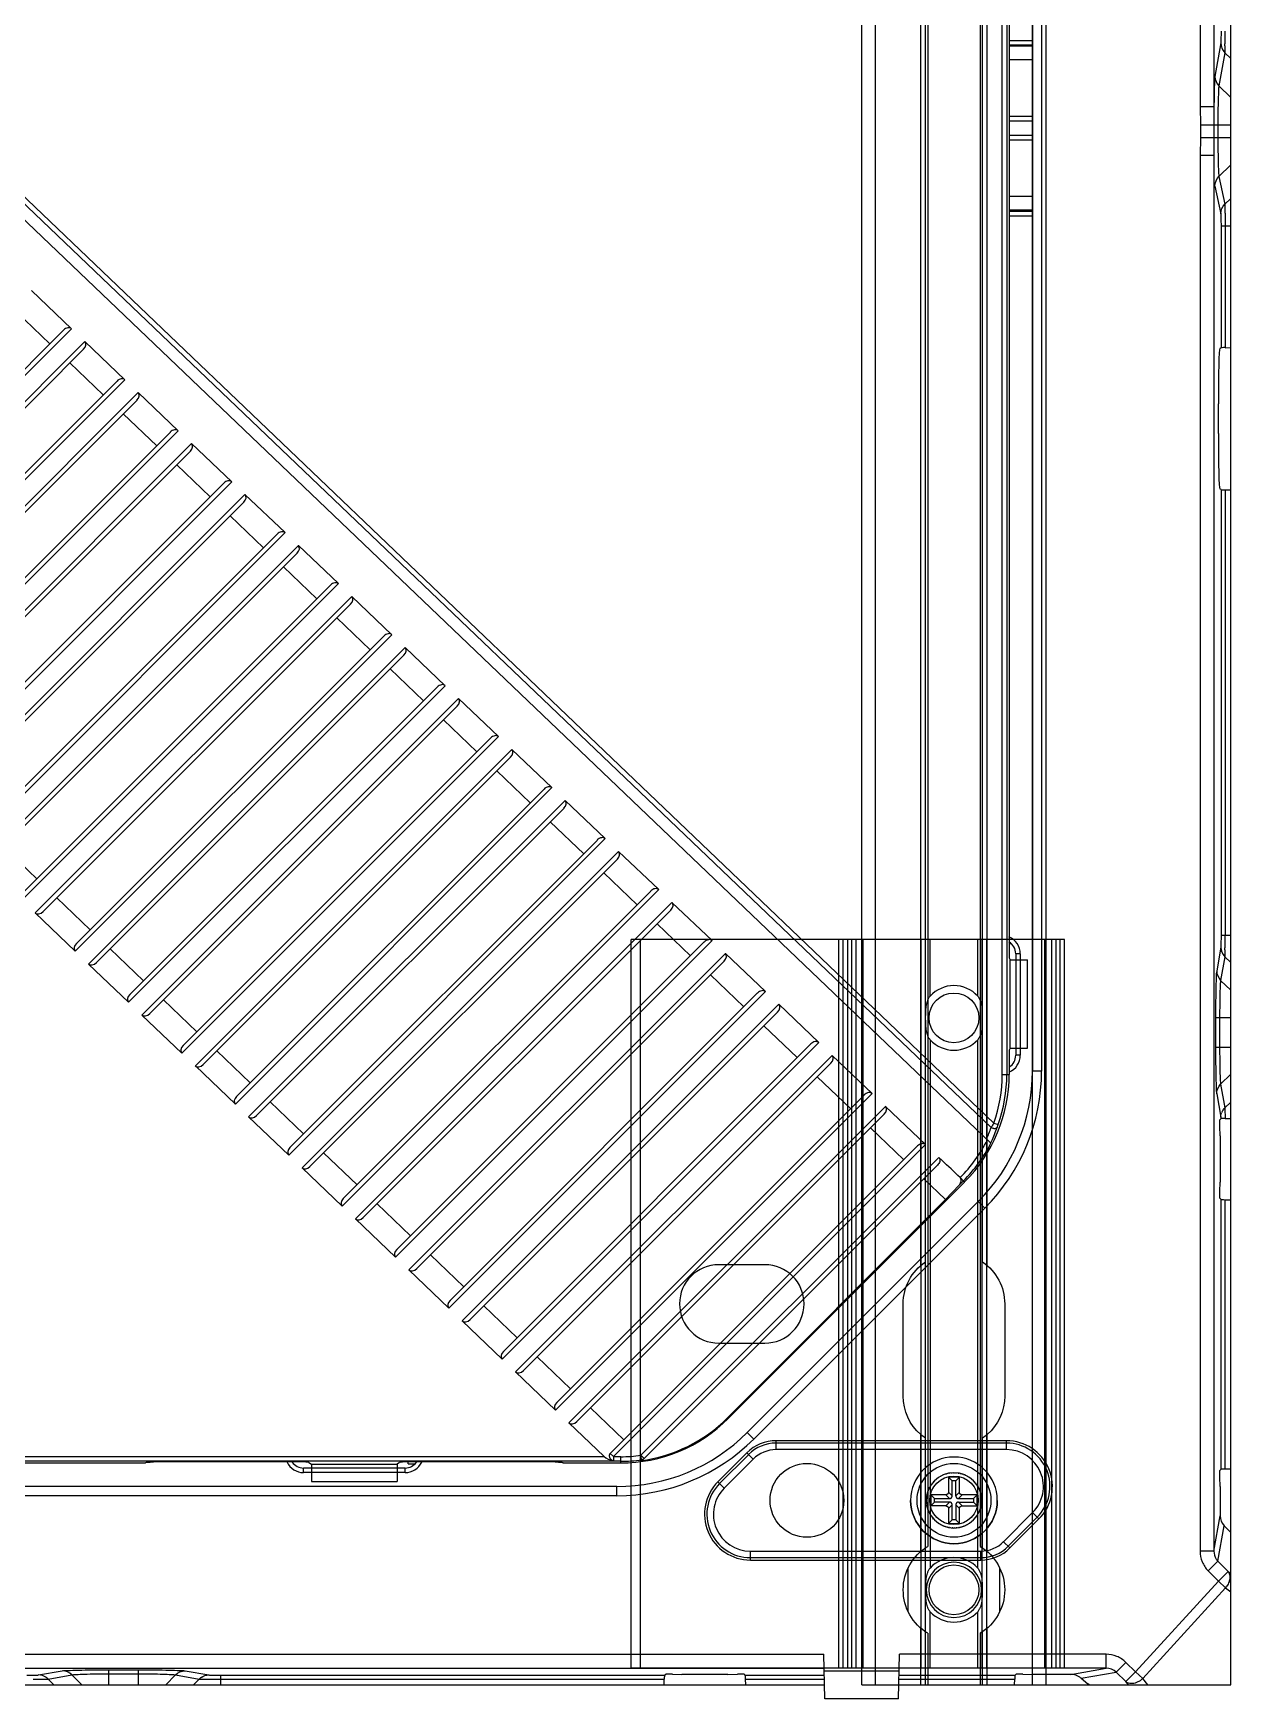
# Model space of a CAD drawing. Header units: millimetres. Extents: x 7531 to 19147, y 2539 to 6525.
# Drawn here: x 17293.6 to 17423.5, y 3749 to 3929.5 of the extents above; entities that cross this region are included whole.
import ezdxf

# ---------------------------------------------------------------- set-up
doc = ezdxf.new("R2010")
doc.units = ezdxf.units.MM
doc.linetypes.add('HIDDEN', pattern=[0.2, 0.1, -0.1])
doc.layers.add('02___PRT_ALL_AXES', color=7, linetype='Continuous')
doc.layers.add('DEFAULT_2', color=8, linetype='HIDDEN')
doc.layers.add('1轮廓线', color=7, linetype='Continuous', lineweight=25)

# ---------------------------------------------------------------- blocks, each defined once
blk = doc.blocks.new('DASFASFASEFWE')
at = {"color": 7, "linetype": 'Continuous'}
for p, q in [((408.59, 3285.7), (408.59, 3490.95)), ((409.09, 3490.95), (409.09, 3285.7)), ((409.35, 3478.32), (409.35, 3298.32)), ((283.4, 3396.65), (407.34, 3278.25)), ((407.39, 3279.94), (285.16, 3396.69)), ((407.68, 3280.42), (285.55, 3397.09)), ((307.7, 3366.53), (303.36, 3370.67)), ((301.74, 3368.35), (305.36, 3364.89)), ((273.38, 3332.21), (307.7, 3366.53)), ((273.51, 3333.05), (306.84, 3366.38)), ((309.14, 3365.14), (274.83, 3330.83)), ((313.48, 3361), (309.14, 3365.14)), ((309.01, 3364.3), (275.68, 3330.98)), ((307.53, 3362.82), (311.14, 3359.36)), ((279.17, 3326.68), (313.48, 3361)), ((279.3, 3327.52), (312.63, 3360.85)), ((314.93, 3359.62), (280.61, 3325.3)), ((314.8, 3358.78), (281.47, 3325.45)), ((319.27, 3355.47), (314.93, 3359.62)), ((313.31, 3357.29), (316.93, 3353.84)), ((284.95, 3321.15), (319.27, 3355.47)), ((285.09, 3321.99), (318.41, 3355.32)), ((320.72, 3354.09), (286.4, 3319.77)), ((320.58, 3353.25), (287.26, 3319.92)), ((325.06, 3349.94), (320.72, 3354.09)), ((319.1, 3351.76), (322.71, 3348.31)), ((290.74, 3315.63), (325.06, 3349.94)), ((290.87, 3316.47), (324.2, 3349.79)), ((326.5, 3348.56), (292.18, 3314.24)), ((326.37, 3347.72), (293.04, 3314.39)), ((330.84, 3344.42), (326.5, 3348.56)), ((324.88, 3346.24), (328.5, 3342.78)), ((296.52, 3310.1), (330.84, 3344.42)), ((296.66, 3310.94), (329.99, 3344.27)), ((332.29, 3343.03), (297.97, 3308.72)), ((332.16, 3342.19), (298.83, 3308.87)), ((336.63, 3338.89), (332.29, 3343.03)), ((330.67, 3340.71), (334.29, 3337.25)), ((302.31, 3304.57), (336.63, 3338.89)), ((302.44, 3305.41), (335.77, 3338.74)), ((338.08, 3337.51), (303.76, 3303.19)), ((337.94, 3336.67), (304.61, 3303.34)), ((342.41, 3333.36), (338.08, 3337.51)), ((336.46, 3335.18), (340.07, 3331.73)), ((308.1, 3299.04), (342.41, 3333.36)), ((308.23, 3299.88), (341.56, 3333.21)), ((343.86, 3331.98), (309.54, 3297.66)), ((343.73, 3331.14), (310.4, 3297.81)), ((348.2, 3327.83), (343.86, 3331.98)), ((342.24, 3329.65), (345.86, 3326.2)), ((313.88, 3293.52), (348.2, 3327.83)), ((314.02, 3294.36), (347.34, 3327.68)), ((349.65, 3326.45), (315.33, 3292.13)), ((349.51, 3325.61), (316.19, 3292.28)), ((353.99, 3322.31), (349.65, 3326.45)), ((348.03, 3324.13), (351.65, 3320.67)), ((319.67, 3287.99), (353.99, 3322.31)), ((319.8, 3288.83), (353.13, 3322.16)), ((355.43, 3320.92), (321.12, 3286.61)), ((355.3, 3320.08), (321.97, 3286.76)), ((359.77, 3316.78), (355.43, 3320.92)), ((353.82, 3318.6), (357.43, 3315.14)), ((325.46, 3282.46), (359.77, 3316.78)), ((325.59, 3283.3), (358.92, 3316.63)), ((361.22, 3315.4), (326.9, 3281.08)), ((361.09, 3314.56), (327.76, 3281.23)), ((365.56, 3311.25), (361.22, 3315.4)), ((359.6, 3313.07), (363.22, 3309.62)), ((331.24, 3276.93), (365.56, 3311.25)), ((331.38, 3277.77), (364.7, 3311.1)), ((303.93, 3306.9), (300.31, 3310.35)), ((367.01, 3309.87), (332.69, 3275.55)), ((371.35, 3305.72), (367.01, 3309.87)), ((366.87, 3309.03), (333.55, 3275.7)), ((365.39, 3307.54), (369, 3304.09)), ((337.03, 3271.41), (371.35, 3305.72)), ((337.16, 3272.25), (370.49, 3305.57)), ((309.72, 3301.37), (306.1, 3304.82)), ((372.79, 3304.34), (338.47, 3270.02)), ((377.13, 3300.2), (372.79, 3304.34)), ((303.76, 3303.19), (308.1, 3299.04)), ((372.66, 3303.5), (339.33, 3270.17)), ((371.17, 3302.02), (374.79, 3298.56)), ((342.81, 3265.88), (377.13, 3300.2)), ((315.5, 3295.84), (311.89, 3299.3)), ((342.95, 3266.72), (376.28, 3300.05)), ((378.58, 3298.81), (344.26, 3264.5)), ((382.92, 3294.67), (378.58, 3298.81)), ((409.35, 3298.32), (409.47, 3298.13)), ((309.54, 3297.66), (313.88, 3293.52)), ((378.45, 3297.97), (345.12, 3264.65)), ((376.96, 3296.49), (380.58, 3293.03)), ((409.47, 3298.13), (411.35, 3298.13)), ((409.47, 3288.52), (409.47, 3298.13)), ((411.35, 3288.52), (411.35, 3298.13)), ((348.6, 3260.35), (382.92, 3294.67)), ((321.29, 3290.31), (317.67, 3293.77)), ((348.73, 3261.19), (382.06, 3294.52)), ((384.37, 3293.29), (350.05, 3258.97)), ((388.7, 3289.14), (384.37, 3293.29)), ((315.33, 3292.13), (319.67, 3287.99)), ((384.23, 3292.45), (350.9, 3259.12)), ((382.75, 3290.96), (386.36, 3287.51)), ((327.07, 3284.79), (323.46, 3288.24)), ((354.39, 3254.82), (388.7, 3289.14)), ((354.52, 3255.66), (387.85, 3288.99)), ((390.15, 3287.76), (355.83, 3253.44)), ((394.49, 3283.61), (390.15, 3287.76)), ((409.47, 3288.52), (409.35, 3288.32)), ((409.35, 3288.32), (409.35, 3285.7)), ((409.47, 3288.52), (411.35, 3288.52)), ((321.12, 3286.61), (325.46, 3282.46)), ((390.02, 3286.92), (356.69, 3253.59)), ((408.59, 3285.7), (409.35, 3285.7)), ((388.53, 3285.43), (392.15, 3281.98)), ((332.86, 3279.26), (329.24, 3282.71)), ((360.17, 3249.3), (394.49, 3283.61)), ((360.31, 3250.14), (393.63, 3283.46)), ((395.94, 3282.23), (361.62, 3247.91)), ((400.28, 3278.09), (395.94, 3282.23)), ((326.9, 3281.08), (331.24, 3276.93)), ((395.8, 3281.39), (362.48, 3248.06)), ((407.68, 3280.42), (408.15, 3280.26)), ((394.32, 3279.91), (397.94, 3276.45)), ((338.65, 3273.73), (335.03, 3277.19)), ((366.09, 3244.61), (399.42, 3277.94)), ((366.45, 3244.26), (400.28, 3278.09)), ((401.72, 3276.7), (369.43, 3244.41)), ((402.07, 3276.37), (401.72, 3276.7)), ((332.69, 3275.55), (337.03, 3271.41)), ((401.59, 3275.86), (369.78, 3244.06)), ((378.89, 3248.41), (404.52, 3274.03)), ((400.1, 3274.38), (402.46, 3272.12)), ((402.46, 3272.12), (403.92, 3273.69)), ((404.39, 3274.16), (403.92, 3273.69)), ((404.52, 3274.03), (404, 3274.56)), ((344.43, 3268.2), (340.82, 3271.66)), ((402.46, 3272.12), (378.82, 3248.48)), ((338.47, 3270.02), (342.81, 3265.88)), ((350.22, 3262.68), (346.6, 3266.13)), ((344.26, 3264.5), (348.6, 3260.35)), ((356.01, 3257.15), (352.39, 3260.6)), ((350.05, 3258.97), (354.39, 3254.82)), ((361.79, 3251.62), (358.18, 3255.08)), ((355.83, 3253.44), (360.17, 3249.3)), ((367.58, 3246.09), (363.96, 3249.55)), ((361.62, 3247.91), (365.45, 3244.26)), ((378.82, 3248.48), (378.89, 3248.41)), ((-98.74, 3244.26), (365.45, 3244.26)), ((366.09, 3244.61), (366.45, 3244.26)), ((366.45, 3244.26), (367.23, 3244.26)), ((366.45, 3244.26), (366.45, 3243.82)), ((367.23, 3243.57), (367.23, 3244.26)), ((369.43, 3244.41), (369.78, 3244.06)), ((369.46, 3244.25), (369.46, 3244.44)), ((369.5, 3243.92), (369.46, 3244.25)), ((367.23, 3243.76), (-100.52, 3243.76)), ((211.76, 3243.57), (314.94, 3243.57)), ((315.77, 3243.64), (315.77, 3243.61)), ((332.44, 3243.68), (316.59, 3243.68)), ((333.43, 3243.63), (333.72, 3243.46)), ((333.72, 3243.46), (342.99, 3243.46)), ((333.72, 3243.46), (333.72, 3241.57)), ((343.27, 3243.63), (342.99, 3243.46)), ((342.99, 3243.46), (342.99, 3241.57)), ((360.12, 3243.68), (344.27, 3243.68)), ((360.92, 3243.64), (360.96, 3243.61)), ((361.76, 3243.57), (367.23, 3243.57)), ((369.69, 3243.97), (369.75, 3244.03)), ((333.72, 3241.57), (342.99, 3241.57))]:
    blk.add_line(p, q, dxfattribs=at)
for centre, radius, start, end in [((392.85, 3285.7), 16.5, 315, 360), ((392.85, 3285.7), 15.74, 340.4081, 0), ((392.85, 3285.7), 16.24, 340.4081, 0), ((484.1, 3234.31), 89.26, 148.8899, 149.255), ((392.85, 3285.7), 15.82, 314.9645, 333.3049), ((392.09, 3285.18), 16.17, 336.3029, 341.0874), ((392.44, 3285.32), 16.5, 334.6281, 335.3469), ((392.46, 3285.31), 16.48, 335.3463, 341.0621), ((392.85, 3285.7), 16.32, 315, 332.7697), ((367.23, 3260.07), 16.5, 270, 315), ((367.23, 3260.07), 16.4, 277.636, 315), ((367.23, 3260.07), 15.82, 270, 278.0172), ((366.59, 3244.41), 0.611, 216.904, 225.0065), ((367.23, 3260.07), 16.32, 270, 278.0172), ((369.34, 3244.32), 0.504, 277.6627, 314.9914)]:
    blk.add_arc(centre, radius, start, end, dxfattribs=at)
for centre, major_axis, ratio, start_param, end_param in [((307.2, 3366.03), (0.507, 0.483), 0.713711, 0.033298, 1.604095), ((308.65, 3364.65), (0.507, 0.483), 0.713711, -1.537498, 0.033298), ((312.99, 3360.5), (0.507, 0.483), 0.713711, 0.033298, 1.604095), ((314.43, 3359.12), (0.507, 0.483), 0.713711, -1.537498, 0.033298), ((318.77, 3354.98), (0.507, 0.483), 0.713711, 0.033298, 1.604095), ((320.22, 3353.59), (0.507, 0.483), 0.713711, -1.537498, 0.033298), ((324.56, 3349.45), (0.507, 0.483), 0.713711, 0.033298, 1.604095), ((326.01, 3348.07), (0.507, 0.483), 0.713711, -1.537498, 0.033298), ((330.35, 3343.92), (0.507, 0.483), 0.713711, 0.033298, 1.604095), ((331.79, 3342.54), (0.507, 0.483), 0.713711, -1.537498, 0.033298), ((336.13, 3338.39), (0.507, 0.483), 0.713711, 0.033298, 1.604095), ((337.58, 3337.01), (0.507, 0.483), 0.713711, -1.537498, 0.033298), ((341.92, 3332.87), (0.507, 0.483), 0.713711, 0.033298, 1.604095), ((343.37, 3331.48), (0.507, 0.483), 0.713711, -1.537498, 0.033298), ((347.71, 3327.34), (0.507, 0.483), 0.713711, 0.033298, 1.604095), ((349.15, 3325.96), (0.507, 0.483), 0.713711, -1.537498, 0.033298), ((353.49, 3321.81), (0.507, 0.483), 0.713711, 0.033298, 1.604095), ((354.94, 3320.43), (0.507, 0.483), 0.713711, -1.537498, 0.033298), ((359.28, 3316.28), (0.507, 0.483), 0.713711, 0.033298, 1.604095), ((360.72, 3314.9), (0.507, 0.483), 0.713711, -1.537498, 0.033298), ((365.06, 3310.76), (0.507, 0.483), 0.713711, 0.033298, 1.604095), ((366.51, 3309.37), (0.507, 0.483), 0.713711, -1.537498, 0.033298), ((370.85, 3305.23), (0.507, 0.483), 0.713711, 0.033298, 1.604095), ((372.3, 3303.85), (0.507, 0.483), 0.713711, -1.537498, 0.033298), ((304.25, 3303.68), (0.507, 0.483), 0.713711, -3.108294, -1.537498), ((376.64, 3299.7), (0.507, 0.483), 0.713711, 0.033298, 1.604095), ((308.59, 3299.54), (0.507, 0.483), 0.713711, 1.604095, 3.174891), ((378.08, 3298.32), (0.507, 0.483), 0.713711, -1.537498, 0.033298), ((310.04, 3298.16), (0.507, 0.483), 0.713711, -3.108294, -1.537498), ((382.42, 3294.17), (0.507, 0.483), 0.713711, 0.033298, 1.604095), ((314.38, 3294.01), (0.507, 0.483), 0.713711, 1.604095, 3.174891), ((383.87, 3292.79), (0.507, 0.483), 0.713711, -1.537498, 0.033298), ((315.82, 3292.63), (0.507, 0.483), 0.713711, -3.108294, -1.537498), ((388.21, 3288.65), (0.507, 0.483), 0.713711, 0.033298, 1.604095), ((320.16, 3288.48), (0.507, 0.483), 0.713711, 1.604095, 3.174891), ((389.66, 3287.26), (0.507, 0.483), 0.713711, -1.537498, 0.033298), ((321.61, 3287.1), (0.507, 0.483), 0.713711, -3.108294, -1.537498), ((325.95, 3282.96), (0.507, 0.483), 0.713711, 1.604095, 3.174891), ((394, 3283.12), (0.507, 0.483), 0.713711, 0.033298, 1.604095), ((395.44, 3281.74), (0.507, 0.483), 0.713711, -1.537498, 0.033298), ((327.4, 3281.57), (0.507, 0.483), 0.713711, -3.108294, -1.537498), ((331.74, 3277.43), (0.507, 0.483), 0.713711, 1.604095, 3.174891), ((333.18, 3276.05), (0.507, 0.483), 0.713711, -3.108294, -1.537498), ((337.52, 3271.9), (0.507, 0.483), 0.713711, 1.604095, 3.174891), ((338.97, 3270.52), (0.507, 0.483), 0.713711, -3.108294, -1.537498), ((343.31, 3266.37), (0.507, 0.483), 0.713711, 1.604095, 3.174891), ((344.76, 3264.99), (0.507, 0.483), 0.713711, -3.108294, -1.537498), ((349.1, 3260.85), (0.507, 0.483), 0.713711, 1.604095, 3.174891), ((350.54, 3259.46), (0.507, 0.483), 0.713711, -3.108294, -1.537498), ((354.88, 3255.32), (0.507, 0.483), 0.713711, 1.604095, 3.174891), ((356.33, 3253.94), (0.507, 0.483), 0.713711, -3.108294, -1.537498), ((360.67, 3249.79), (0.507, 0.483), 0.713711, 1.604095, 3.174891), ((362.11, 3248.41), (0.507, 0.483), 0.713711, -3.108294, -1.537498), ((366.46, 3244.26), (1.14, -0.27), 0.371892, -2.577574, -1.494979), ((332.44, 3243.63), (1, 0), 0.052408, 0.087266, 1.570796), ((344.27, 3243.63), (1, 0), 0.052408, 1.570796, 3.054326)]:
    blk.add_ellipse(centre, major_axis=major_axis, ratio=ratio, start_param=start_param, end_param=end_param, dxfattribs=at)
for points, knots in [([(408.05, 3279.96), (408.05, 3279.98), (408.09, 3280.08), (408.12, 3280.18), (408.15, 3280.26)], [0, 0, 0, 0, 0.232424, 1, 1, 1, 1]), ([(407.39, 3279.94), (407.44, 3279.91), (407.53, 3279.88), (407.65, 3279.85), (407.77, 3279.84), (407.88, 3279.85), (407.97, 3279.88), (408.01, 3279.91), (408.02, 3279.92)], [0, 0, 0, 0, 0.277152, 0.423484, 0.565087, 0.813386, 0.915358, 1, 1, 1, 1]), ([(408.05, 3279.96), (408.04, 3279.96), (408.04, 3279.94), (408.03, 3279.93), (408.02, 3279.92)], [0, 0, 0, 0, 0.238205, 1, 1, 1, 1]), ([(400.28, 3278.09), (400.24, 3278.12), (400.17, 3278.17), (400.04, 3278.2), (399.92, 3278.2), (399.77, 3278.16), (399.59, 3278.08), (399.47, 3277.99), (399.42, 3277.94)], [0, 0, 0, 0, 0.141452, 0.276417, 0.404683, 0.528215, 0.766527, 1, 1, 1, 1]), ([(401.72, 3276.7), (401.76, 3276.67), (401.81, 3276.6), (401.84, 3276.48), (401.84, 3276.35), (401.81, 3276.2), (401.74, 3276.03), (401.64, 3275.92), (401.59, 3275.86)], [0, 0, 0, 0, 0.14182, 0.276833, 0.40489, 0.528122, 0.766105, 1, 1, 1, 1]), ([(403.92, 3273.69), (403.96, 3273.74), (404.05, 3273.86), (404.12, 3274.03), (404.14, 3274.15), (404.14, 3274.23), (404.14, 3274.29), (404.12, 3274.35), (404.1, 3274.39), (404.09, 3274.43), (404.07, 3274.47), (404.05, 3274.5), (404.03, 3274.51)], [0, 0, 0, 0, 0.23314, 0.470919, 0.594052, 0.657744, 0.722887, 0.789021, 0.85743, 0.893057, 0.929346, 1, 1, 1, 1]), ([(366.09, 3244.61), (366.07, 3244.59), (366.03, 3244.53), (365.99, 3244.42), (365.99, 3244.3), (366.01, 3244.23), (366.02, 3244.19)], [0, 0, 0, 0, 0.235027, 0.477318, 0.731893, 1, 1, 1, 1]), ([(366.02, 3244.19), (366.03, 3244.17), (366.05, 3244.12), (366.08, 3244.07), (366.1, 3244.04)], [0, 0, 0, 0, 0.246104, 1, 1, 1, 1]), ([(314.94, 3243.57), (314.99, 3243.57), (315.09, 3243.57), (315.23, 3243.58), (315.36, 3243.58), (315.48, 3243.58), (315.58, 3243.59), (315.65, 3243.59), (315.69, 3243.6), (315.71, 3243.6), (315.73, 3243.61), (315.74, 3243.61), (315.74, 3243.61)], [0, 0, 0, 0, 0.183944, 0.362856, 0.529354, 0.67717, 0.801738, 0.898779, 0.936022, 0.965419, 0.986767, 1, 1, 1, 1]), ([(315.79, 3243.64), (315.79, 3243.64), (315.8, 3243.64), (315.82, 3243.65), (315.84, 3243.65), (315.88, 3243.66), (315.95, 3243.66), (316.05, 3243.67), (316.17, 3243.67), (316.3, 3243.68), (316.44, 3243.68), (316.54, 3243.68), (316.59, 3243.68)], [0, 0, 0, 0, 0.013233, 0.034581, 0.063978, 0.101221, 0.198262, 0.32283, 0.470646, 0.637144, 0.816056, 1, 1, 1, 1]), ([(360.12, 3243.68), (360.17, 3243.68), (360.27, 3243.68), (360.41, 3243.68), (360.54, 3243.67), (360.65, 3243.67), (360.75, 3243.66), (360.82, 3243.66), (360.86, 3243.65), (360.89, 3243.65), (360.9, 3243.64), (360.91, 3243.64), (360.92, 3243.64)], [0, 0, 0, 0, 0.183944, 0.362856, 0.529354, 0.67717, 0.801738, 0.898779, 0.936022, 0.965419, 0.986767, 1, 1, 1, 1]), ([(360.96, 3243.61), (360.97, 3243.61), (360.98, 3243.61), (360.99, 3243.6), (361.02, 3243.6), (361.06, 3243.59), (361.13, 3243.59), (361.23, 3243.58), (361.34, 3243.58), (361.47, 3243.58), (361.62, 3243.57), (361.71, 3243.57), (361.76, 3243.57)], [0, 0, 0, 0, 0.013233, 0.034581, 0.063978, 0.101221, 0.198262, 0.32283, 0.470646, 0.637144, 0.816056, 1, 1, 1, 1]), ([(366.16, 3243.97), (366.2, 3243.93), (366.29, 3243.87), (366.39, 3243.83), (366.45, 3243.82)], [0, 0, 0, 0, 0.508677, 1, 1, 1, 1]), ([(369.4, 3243.82), (369.41, 3243.83), (369.43, 3243.85), (369.46, 3243.88), (369.49, 3243.91), (369.5, 3243.92)], [0, 0, 0, 0, 0.252869, 0.62231, 1, 1, 1, 1]), ([(369.78, 3244.06), (369.75, 3244.02), (369.66, 3243.96), (369.55, 3243.92), (369.5, 3243.92)], [0, 0, 0, 0, 0.499885, 1, 1, 1, 1])]:
    blk.add_open_spline(points, degree=3, knots=knots, dxfattribs=at)
blk.add_open_spline([(404.03, 3274.51), (403.38, 3275.13), (402.72, 3275.75), (402.07, 3276.37)], degree=3, dxfattribs=at)
blk = doc.blocks.new('32332232')
at = {"color": 7, "linetype": 'Continuous'}
for p, q in [((4126.86, 1655.2), (4126.86, 1992.7)), ((4123.54, 1978.2), (4123.54, 1826.25)), ((4125.04, 1978.2), (4125.04, 1826.25)), ((4105.36, 1926.16), (4105.36, 1721.74)), ((4106.36, 1926.16), (4106.36, 1721.74)), ((4105.36, 1833.43), (4102.86, 1833.43)), ((4105.36, 1832.93), (4102.86, 1832.93)), ((4105.36, 1832.84), (4102.86, 1832.84)), ((4125.78, 1833.18), (4125.15, 1829.56)), ((4105.36, 1831.34), (4102.86, 1831.34)), ((4126.22, 1832.13), (4125.59, 1828.52)), ((4126.86, 1831.51), (4126.22, 1832.13)), ((4125.59, 1828.52), (4126.86, 1827.27)), ((4125.04, 1826.25), (4123.54, 1826.25)), ((4123.54, 1826.25), (4123.57, 1824.32)), ((4125.04, 1826.25), (4125.05, 1824.32)), ((4123.57, 1824.32), (4126.86, 1824.32)), ((4123.57, 1824.32), (4123.57, 1822.93)), ((4125.05, 1824.32), (4125.05, 1822.93)), ((4125.47, 1824.32), (4125.47, 1822.93)), ((4123.57, 1822.93), (4123.54, 1821)), ((4123.57, 1822.93), (4126.86, 1822.93)), ((4125.05, 1822.93), (4125.04, 1821)), ((4125.04, 1821), (4123.54, 1821)), ((4123.54, 1821), (4123.54, 1669.69)), ((4125.04, 1821), (4125.04, 1669.69)), ((4125.59, 1818.72), (4126.86, 1819.97)), ((4125.59, 1818.72), (4126.22, 1815.71)), ((4105.36, 1816.55), (4102.86, 1816.55)), ((4125.15, 1817.67), (4125.78, 1814.66)), ((4126.86, 1816.33), (4126.22, 1815.71)), ((4105.36, 1815.05), (4102.86, 1815.05)), ((4102.86, 1814.96), (4105.36, 1814.96)), ((4102.86, 1814.46), (4105.36, 1814.46)), ((4126.22, 1815.71), (4126.23, 1815.54)), ((4126.23, 1815.54), (4126.24, 1814.97)), ((4126.25, 1814.73), (4126.25, 1813.37)), ((4125.81, 1813.37), (4126.86, 1813.37)), ((4125.81, 1813.37), (4125.81, 1800.14)), ((4126.25, 1813.37), (4126.25, 1800.15)), ((4125.81, 1800.14), (4125.68, 1800.05)), ((4126.25, 1800.15), (4126.86, 1800.17)), ((4125.53, 1790.84), (4125.53, 1794.05)), ((4125.81, 1784.76), (4125.68, 1784.84)), ((4125.81, 1784.76), (4125.81, 1736.46)), ((4126.25, 1784.74), (4126.86, 1784.73)), ((4126.25, 1784.74), (4126.25, 1736.46)), ((4102.86, 1735.57), (4103.05, 1735.57)), ((4125.78, 1735.18), (4125.34, 1732.61)), ((4125.81, 1736.46), (4126.86, 1736.46)), ((4104.05, 1734.45), (4103.56, 1734.45)), ((4103.56, 1734.45), (4103.56, 1723.45)), ((4104.05, 1734.45), (4104.05, 1723.45)), ((4126.22, 1734.13), (4125.77, 1731.57)), ((4126.86, 1733.51), (4126.22, 1734.13)), ((4125.77, 1731.57), (4126.86, 1730.5)), ((4125.22, 1727.55), (4126.86, 1727.55)), ((4125.22, 1727.55), (4125.22, 1724.34)), ((4125.66, 1727.55), (4125.66, 1724.34)), ((4125.22, 1724.34), (4126.86, 1724.34)), ((4104.05, 1723.45), (4103.56, 1723.45)), ((4106.36, 1721.74), (4105.36, 1721.74)), ((4125.77, 1720.32), (4126.86, 1721.39)), ((4125.34, 1719.28), (4125.78, 1716.72)), ((4125.77, 1720.32), (4126.22, 1717.76)), ((4126.86, 1718.38), (4126.22, 1717.76)), ((4126.22, 1717.76), (4126.23, 1717.58)), ((4126.23, 1717.58), (4126.25, 1716.7)), ((4125.68, 1716.45), (4125.8, 1716.56)), ((4125.68, 1715.72), (4125.68, 1716.45)), ((4125.71, 1714.7), (4125.68, 1715.72)), ((4125.78, 1716.72), (4125.8, 1716.56)), ((4126.25, 1716.7), (4126.25, 1716.59)), ((4126.25, 1716.59), (4126.44, 1716.6)), ((4126.44, 1716.6), (4126.86, 1716.61)), ((4125.71, 1714.7), (4125.71, 1709.7)), ((4125.68, 1708.67), (4125.71, 1709.7)), ((4125.68, 1707.95), (4125.68, 1708.67)), ((4125.81, 1707.82), (4125.68, 1707.95)), ((4125.81, 1678.57), (4125.81, 1707.82)), ((4099.5, 1707.6), (4074.46, 1682.55)), ((4100.2, 1706.89), (4075.16, 1681.85)), ((4100.2, 1706.89), (4099.5, 1707.6)), ((4126.25, 1707.79), (4126.86, 1707.78)), ((4126.25, 1678.6), (4126.25, 1707.79)), ((4075.16, 1681.85), (4074.46, 1682.55)), ((4102.56, 1681.66), (4077.58, 1681.66)), ((4077.58, 1680.7), (4077.58, 1681.66)), ((4102.56, 1681.41), (4077.58, 1681.41)), ((4102.56, 1680.7), (4102.56, 1681.66)), ((4037.69, 1679.15), (4037.69, 1679.35)), ((4037.69, 1679.15), (4038.43, 1679.15)), ((4074.42, 1680.36), (4071.28, 1677.21)), ((4074.61, 1680.17), (4071.46, 1677.03)), ((4075.11, 1679.67), (4071.96, 1676.53)), ((4074.42, 1680.36), (4075.11, 1679.67)), ((4102.56, 1680.7), (4077.58, 1680.7)), ((4037.36, 1678.7), (4026.36, 1678.7)), ((4026.36, 1678.21), (4026.36, 1678.7)), ((4037.36, 1678.21), (4026.36, 1678.21)), ((4037.36, 1678.21), (4037.36, 1678.7)), ((4071.28, 1677.21), (4071.96, 1676.53)), ((4125.68, 1678.45), (4125.81, 1678.57)), ((4125.68, 1677.72), (4125.68, 1678.45)), ((4125.71, 1676.7), (4125.68, 1677.72)), ((4126.25, 1678.6), (4126.86, 1678.62)), ((4060.31, 1676.7), (3593.4, 1676.7)), ((4060.31, 1675.7), (3593.4, 1675.7)), ((4060.31, 1675.7), (4060.31, 1676.7)), ((4125.71, 1676.7), (4125.71, 1673.51)), ((4102.24, 1670.72), (4105.39, 1673.87)), ((4105.39, 1673.87), (4106.07, 1673.19)), ((4125.04, 1669.69), (4125.71, 1673.51)), ((4102.75, 1670.22), (4105.89, 1673.37)), ((4102.93, 1670.04), (4106.07, 1673.19)), ((4125.47, 1668.6), (4126.15, 1672.45)), ((4126.15, 1672.45), (4126.86, 1671.73)), ((4102.24, 1670.72), (4102.93, 1670.04)), ((4074.79, 1669.7), (4099.77, 1669.7)), ((4074.79, 1668.73), (4074.79, 1669.7)), ((4074.79, 1668.99), (4099.77, 1668.99)), ((4074.79, 1668.73), (4099.77, 1668.73)), ((4099.77, 1668.73), (4099.77, 1669.7)), ((4125.04, 1669.69), (4123.54, 1669.69)), ((4125.47, 1668.6), (4124.41, 1667.56)), ((4125.47, 1668.6), (4126.58, 1667.47)), ((4116.54, 1656.61), (4125.52, 1666.43)), ((4124.41, 1667.56), (4125.52, 1666.43)), ((4126.58, 1667.47), (4125.52, 1666.43)), ((4125.52, 1666.43), (4126.3, 1665.71)), ((4126.58, 1667.47), (4126.86, 1667.26)), ((4117.32, 1655.9), (4126.3, 1665.71)), ((4126.3, 1665.71), (4126.86, 1665.28)), ((3829.16, 1658.51), (4082.77, 1658.51)), ((4082.86, 1653.7), (4082.77, 1658.51)), ((4090.86, 1653.7), (4090.94, 1658.51)), ((4113.36, 1658.51), (4090.94, 1658.51)), ((4113.36, 1657.01), (4113.36, 1658.51)), ((4114.45, 1656.58), (4115.5, 1657.64)), ((4116.54, 1656.61), (4115.5, 1657.64)), ((3829.16, 1657.01), (4082.8, 1657.01)), ((3997.62, 1656.27), (4000.19, 1656.72)), ((3998.67, 1655.83), (4001.23, 1656.28)), ((3999.29, 1655.2), (3998.67, 1655.83)), ((4001.23, 1656.28), (4002.3, 1655.2)), ((4005.25, 1656.83), (4008.46, 1656.83)), ((4005.25, 1655.2), (4005.25, 1656.83)), ((4005.25, 1656.39), (4008.46, 1656.39)), ((4008.46, 1655.2), (4008.46, 1656.83)), ((4012.48, 1656.28), (4011.41, 1655.2)), ((4012.48, 1656.28), (4015.04, 1655.83)), ((4013.52, 1656.72), (4016.09, 1656.27)), ((4014.42, 1655.2), (4015.04, 1655.83)), ((4015.04, 1655.83), (4015.22, 1655.82)), ((4015.22, 1655.82), (4015.77, 1655.81)), ((4016.04, 1655.81), (4017.37, 1655.8)), ((4017.37, 1656.24), (4065.48, 1656.24)), ((4017.37, 1655.2), (4017.37, 1656.24)), ((4017.37, 1655.8), (4065.45, 1655.8)), ((4065.43, 1655.2), (4065.45, 1655.8)), ((4065.48, 1656.24), (4065.61, 1656.37)), ((4066.33, 1656.37), (4065.61, 1656.37)), ((4066.33, 1656.37), (4067.36, 1656.34)), ((4072.35, 1656.34), (4067.36, 1656.34)), ((4072.36, 1656.34), (4073.38, 1656.37)), ((4074.11, 1656.37), (4073.38, 1656.37)), ((4074.11, 1656.37), (4074.23, 1656.24)), ((4074.23, 1656.24), (4082.81, 1656.24)), ((4074.26, 1655.8), (4082.82, 1655.8)), ((4074.28, 1655.2), (4074.26, 1655.8)), ((4090.91, 1656.7), (4082.8, 1656.7)), ((4090.89, 1655.8), (4103.45, 1655.8)), ((4090.9, 1656.24), (4103.48, 1656.24)), ((4113.36, 1657.01), (4090.91, 1657.01)), ((4103.43, 1655.2), (4103.45, 1655.8)), ((4103.48, 1656.24), (4103.61, 1656.37)), ((4104.33, 1656.37), (4103.61, 1656.37)), ((4104.33, 1656.37), (4105.36, 1656.34)), ((4109.54, 1656.34), (4105.36, 1656.34)), ((4109.54, 1656.34), (4113.36, 1657.01)), ((4110.65, 1655.91), (4114.45, 1656.58)), ((4110.65, 1655.91), (4111.38, 1655.31)), ((4115.49, 1655.55), (4114.45, 1656.58)), ((4115.49, 1655.55), (4116.54, 1656.61)), ((4115.78, 1655.2), (4115.49, 1655.55)), ((4117.32, 1655.9), (4116.54, 1656.61)), ((4117.88, 1655.2), (4117.32, 1655.9)), ((3570.88, 1655.2), (4082.83, 1655.2)), ((4090.86, 1653.7), (4082.86, 1653.7)), ((4090.88, 1655.2), (4126.86, 1655.2)), ((4111.5, 1655.2), (4111.38, 1655.31))]:
    blk.add_line(p, q, dxfattribs=at)
blk.add_circle((4080.92, 1675.2), 4, dxfattribs=at)
at = {"color": 6, "linetype": 'Continuous'}
for radius in [4, 2.63]:
    blk.add_circle((4096.86, 1675.2), radius, dxfattribs=at)
at = {"color": 7, "linetype": 'Continuous'}
for centre, radius, start, end in [((3973.94, 1834.46), 152.31, 359.7305, 0.0033), ((4008.09, 1834.29), 118.16, 359.4186, 359.7323), ((4050.58, 1833.88), 75.66, 359.2362, 359.4025), ((4050.5, 1813.95), 75.75, 0.5927, 0.769), ((4102.06, 1734.45), 1.5, 0, 59.9978), ((4102.06, 1734.45), 1.99, 0, 67.4975), ((4008.09, 1736.29), 118.16, 359.4186, 359.7323), ((4050.58, 1735.88), 75.66, 359.2362, 359.4025), ((3973.94, 1736.46), 152.31, 359.7305, 0.0033), ((4102.06, 1723.45), 1.99, 293.5785, 0), ((4102.06, 1723.45), 1.5, 302.2987, 0), ((4085.36, 1721.74), 20, 315, 0), ((4085.36, 1721.74), 21, 315, 0), ((4127.26, 1716.71), 1.48, 154.7133, 159.711), ((4127.28, 1716.7), 1.5, 139.8028, 154.656), ((4127.28, 1716.7), 1.49, 134.8285, 139.8014), ((4126.65, 1702.68), 13.92, 91.6779, 92.1368), ((4060.31, 1696.7), 20, 270, 315), ((4060.31, 1696.7), 21, 270, 315), ((4077.58, 1677.2), 4.47, 90, 135), ((4077.58, 1677.2), 4.21, 90, 135), ((4102.56, 1676.7), 4.97, 315, 90), ((4102.56, 1676.7), 4.71, 315, 90), ((4026.36, 1680.2), 1.99, 205.0651, 270), ((4026.36, 1680.2), 1.5, 214.2651, 270), ((4037.36, 1680.2), 1.99, 270, 334.9348), ((4037.36, 1680.2), 1.5, 270, 325.7348), ((4077.58, 1677.2), 3.5, 90, 135), ((4102.56, 1676.7), 4, 315, 90), ((4074.79, 1673.7), 4.97, 135, 270), ((4074.79, 1673.7), 4.71, 135, 270), ((4074.79, 1673.7), 4, 135, 270), ((4099.77, 1673.2), 3.5, 270, 315), ((4099.77, 1673.2), 4.21, 270, 315), ((4099.77, 1673.2), 4.47, 270, 315), ((4124.71, 1667.07), 2.1, 319.6253, 326.1693), ((3996.5, 1775.24), 119.44, 270.2624, 270.5696), ((3996.93, 1730.46), 74.66, 270.5821, 270.7941), ((3997.6, 1654.77), 1.5, 49.798, 54.7361), ((3997.61, 1654.78), 1.49, 44.8285, 49.8014), ((4016.1, 1654.78), 1.49, 130.1986, 135.1715), ((4016.11, 1654.77), 1.5, 125.2639, 130.202), ((4016.8, 1732.58), 76.78, 269.2277, 269.4281), ((4115.88, 1657.45), 2.12, 307.861, 312.9342)]:
    blk.add_arc(centre, radius, start, end, dxfattribs=at)
for centre, major_axis, ratio, start_param, end_param in [((4125.68, 1794.05), (0, 6), 0.026186, 0.017453, 1.570796), ((4127.31, 1800.14), (1.5, 0), 0.017455, 2.356194, 3.115413), ((4125.68, 1790.84), (0, 6), 0.026186, 1.570796, 3.124139), ((4127.31, 1784.76), (1.5, 0), 0.017455, 3.167773, 3.926991), ((4127.31, 1707.82), (1.5, 0), 0.026186, 3.167773, 3.926991), ((4127.31, 1678.57), (1.5, 0), 0.026186, 8.63938, 9.398598), ((4127.21, 1673.52), (-0.26, -1.49), 0.988643, -1.395719, -0.614533), ((4065.48, 1654.74), (0, 1.5), 0.026186, 6.309365, 7.068583), ((4074.23, 1654.74), (0, 1.5), 0.026186, 5.497787, 6.257005), ((4103.48, 1654.74), (0, 1.5), 0.026186, 6.309365, 7.068583), ((4109.53, 1654.84), (-1.49, -0.26), 0.988643, 3.968491, 4.537312), ((4109.39, 1654.82), (1.77, 0.18), 0.842575, 0.701726, 0.914092)]:
    blk.add_ellipse(centre, major_axis=major_axis, ratio=ratio, start_param=start_param, end_param=end_param, dxfattribs=at)
for points, knots in [([(4125.81, 1834.46), (4125.81, 1834.18), (4125.81, 1833.8), (4125.8, 1833.37), (4125.79, 1833.23), (4125.78, 1833.18)], [0, 0, 0, 0, 0.659412, 0.884916, 1, 1, 1, 1]), ([(4126.24, 1832.87), (4126.24, 1832.78), (4126.24, 1832.54), (4126.24, 1832.29), (4126.22, 1832.13)], [0, 0, 0, 0, 0.363333, 1, 1, 1, 1]), ([(4125.15, 1829.56), (4125.13, 1829.43), (4125.11, 1829.07), (4125.08, 1828.37), (4125.06, 1827.39), (4125.05, 1826.66), (4125.04, 1826.25)], [0, 0, 0, 0, 0.116125, 0.332239, 0.633713, 1, 1, 1, 1]), ([(4125.59, 1828.52), (4125.55, 1828.36), (4125.54, 1827.88), (4125.49, 1826.98), (4125.48, 1825.74), (4125.47, 1824.81), (4125.47, 1824.32)], [0, 0, 0, 0, 0.113702, 0.338816, 0.647082, 1, 1, 1, 1]), ([(4125.47, 1822.93), (4125.47, 1822.43), (4125.48, 1821.49), (4125.5, 1820.38), (4125.52, 1819.63), (4125.54, 1819.21), (4125.56, 1818.92), (4125.58, 1818.77), (4125.59, 1818.72)], [0, 0, 0, 0, 0.357261, 0.66814, 0.793069, 0.891953, 0.96165, 1, 1, 1, 1]), ([(4125.78, 1814.66), (4125.79, 1814.61), (4125.79, 1814.47), (4125.81, 1814.04), (4125.81, 1813.66), (4125.81, 1813.37)], [0, 0, 0, 0, 0.109157, 0.333077, 1, 1, 1, 1]), ([(4125.81, 1736.46), (4125.81, 1736.18), (4125.81, 1735.8), (4125.8, 1735.37), (4125.79, 1735.23), (4125.78, 1735.18)], [0, 0, 0, 0, 0.659412, 0.884916, 1, 1, 1, 1]), ([(4126.24, 1734.87), (4126.24, 1734.78), (4126.24, 1734.54), (4126.24, 1734.29), (4126.22, 1734.13)], [0, 0, 0, 0, 0.363333, 1, 1, 1, 1]), ([(4125.34, 1732.61), (4125.3, 1732.42), (4125.29, 1731.85), (4125.24, 1730.75), (4125.23, 1729.26), (4125.22, 1728.14), (4125.22, 1727.55)], [0, 0, 0, 0, 0.115067, 0.340523, 0.648208, 1, 1, 1, 1]), ([(4125.77, 1731.57), (4125.74, 1731.42), (4125.72, 1730.96), (4125.68, 1730.1), (4125.67, 1728.91), (4125.66, 1728.02), (4125.66, 1727.55)], [0, 0, 0, 0, 0.113648, 0.338748, 0.647039, 1, 1, 1, 1]), ([(4125.22, 1724.34), (4125.22, 1723.75), (4125.23, 1722.64), (4125.24, 1721.14), (4125.29, 1720.05), (4125.3, 1719.47), (4125.34, 1719.28)], [0, 0, 0, 0, 0.351802, 0.659703, 0.88504, 1, 1, 1, 1]), ([(4125.66, 1724.34), (4125.66, 1723.87), (4125.67, 1722.98), (4125.68, 1721.79), (4125.72, 1720.93), (4125.74, 1720.47), (4125.77, 1720.32)], [0, 0, 0, 0, 0.35297, 0.661481, 0.88646, 1, 1, 1, 1]), ([(4126.14, 1716.59), (4126.05, 1716.59), (4125.94, 1716.57), (4125.81, 1716.58), (4125.8, 1716.56)], [0, 0, 0, 0, 0.7682, 1, 1, 1, 1]), ([(4123.54, 1669.69), (4123.54, 1669.3), (4123.7, 1668.51), (4124.14, 1667.84), (4124.41, 1667.56)], [0, 0, 0, 0, 0.499854, 1, 1, 1, 1]), ([(4125.04, 1669.69), (4125.04, 1669.39), (4125.16, 1668.98), (4125.4, 1668.67), (4125.47, 1668.6)], [0, 0, 0, 0, 0.74701, 1, 1, 1, 1]), ([(4126.73, 1666.54), (4126.72, 1666.48), (4126.65, 1666.26), (4126.55, 1666.05), (4126.45, 1665.9)], [0, 0, 0, 0, 0.241675, 1, 1, 1, 1]), ([(4126.58, 1667.47), (4126.61, 1667.44), (4126.71, 1667.28), (4126.76, 1667.1), (4126.77, 1666.96)], [0, 0, 0, 0, 0.236778, 1, 1, 1, 1]), ([(4115.5, 1657.64), (4115.22, 1657.91), (4114.54, 1658.36), (4113.75, 1658.51), (4113.36, 1658.51)], [0, 0, 0, 0, 0.49979, 1, 1, 1, 1]), ([(3996.34, 1656.24), (3996.62, 1656.24), (3997, 1656.24), (3997.43, 1656.26), (3997.58, 1656.26), (3997.62, 1656.27)], [0, 0, 0, 0, 0.659742, 0.885071, 1, 1, 1, 1]), ([(3997.97, 1655.81), (3998.05, 1655.81), (3998.29, 1655.82), (3998.52, 1655.82), (3998.67, 1655.83)], [0, 0, 0, 0, 0.362864, 1, 1, 1, 1]), ([(4000.19, 1656.72), (4000.38, 1656.75), (4000.96, 1656.77), (4002.05, 1656.81), (4003.54, 1656.82), (4004.66, 1656.83), (4005.25, 1656.83)], [0, 0, 0, 0, 0.115122, 0.340656, 0.648444, 1, 1, 1, 1]), ([(4001.23, 1656.28), (4001.38, 1656.31), (4001.84, 1656.33), (4002.7, 1656.37), (4003.89, 1656.39), (4004.78, 1656.39), (4005.25, 1656.39)], [0, 0, 0, 0, 0.113703, 0.338882, 0.647279, 1, 1, 1, 1]), ([(4008.46, 1656.83), (4009.05, 1656.83), (4010.17, 1656.82), (4011.66, 1656.81), (4012.76, 1656.77), (4013.33, 1656.75), (4013.52, 1656.72)], [0, 0, 0, 0, 0.35233, 0.660132, 0.885264, 1, 1, 1, 1]), ([(4008.46, 1656.39), (4008.93, 1656.39), (4009.82, 1656.39), (4011.01, 1656.37), (4011.87, 1656.33), (4012.33, 1656.31), (4012.48, 1656.28)], [0, 0, 0, 0, 0.353505, 0.661912, 0.886683, 1, 1, 1, 1]), ([(4016.09, 1656.27), (4016.13, 1656.26), (4016.28, 1656.26), (4016.71, 1656.24), (4017.09, 1656.24), (4017.37, 1656.24)], [0, 0, 0, 0, 0.114888, 0.340273, 1, 1, 1, 1]), ([(4115.49, 1655.55), (4115.54, 1655.52), (4115.75, 1655.39), (4116.01, 1655.36), (4116.19, 1655.37)], [0, 0, 0, 0, 0.232865, 1, 1, 1, 1]), ([(4116.53, 1655.43), (4116.59, 1655.45), (4116.82, 1655.53), (4117.03, 1655.66), (4117.18, 1655.77)], [0, 0, 0, 0, 0.243194, 1, 1, 1, 1])]:
    blk.add_open_spline(points, degree=3, knots=knots, dxfattribs=at)
for points in [[(4125.78, 1833.18), (4125.79, 1832.8), (4125.95, 1832.4), (4126.22, 1832.13)], [(4125.15, 1829.56), (4125.15, 1829.18), (4125.32, 1828.78), (4125.59, 1828.52)], [(4125.15, 1817.67), (4125.16, 1818.05), (4125.32, 1818.45), (4125.59, 1818.72)], [(4125.78, 1814.66), (4125.78, 1815.04), (4125.95, 1815.44), (4126.22, 1815.71)], [(4125.78, 1735.18), (4125.79, 1734.8), (4125.95, 1734.4), (4126.22, 1734.13)], [(4125.34, 1732.61), (4125.34, 1732.24), (4125.51, 1731.84), (4125.77, 1731.57)], [(4125.34, 1719.28), (4125.34, 1719.66), (4125.51, 1720.06), (4125.77, 1720.32)], [(4125.78, 1716.72), (4125.78, 1716.89), (4125.82, 1717.06), (4125.87, 1717.22)], [(4126.77, 1666.96), (4126.78, 1666.82), (4126.76, 1666.68), (4126.73, 1666.54)], [(3998.47, 1656), (3998.23, 1656.17), (3997.92, 1656.27), (3997.62, 1656.27)], [(4001.23, 1656.28), (4000.97, 1656.55), (4000.57, 1656.72), (4000.19, 1656.72)], [(4012.48, 1656.28), (4012.74, 1656.55), (4013.14, 1656.72), (4013.52, 1656.72)], [(4015.24, 1656), (4015.48, 1656.17), (4015.79, 1656.27), (4016.09, 1656.27)], [(4114.45, 1656.58), (4114.17, 1656.85), (4113.75, 1657.01), (4113.36, 1657.01)], [(4116.19, 1655.37), (4116.31, 1655.38), (4116.42, 1655.4), (4116.53, 1655.43)]]:
    blk.add_open_spline(points, degree=3, dxfattribs=at)
at = {"layer": '02___PRT_ALL_AXES', "color": 7, "linetype": 'Continuous'}
for p, q in [((4105.36, 1825.21), (4102.86, 1825.21)), ((4105.36, 1824.71), (4102.86, 1824.71)), ((4102.86, 1823.18), (4105.36, 1823.18)), ((4102.86, 1822.68), (4105.36, 1822.68))]:
    blk.add_line(p, q, dxfattribs=at)
at = {"layer": 'DEFAULT_2', "color": 6, "linetype": 'HIDDEN'}
blk.add_circle((4096.86, 1675.2), 3, dxfattribs=at)
blk.add_blockref('DASFASFASEFWE', (3693.5, -1564.32))
blk = doc.blocks.new('*U163')
blk.add_blockref('32332232', (-3826.86, -1827.7))
blk = doc.blocks.new('*U164')
at = {"color": 0, "linetype": 'ByBlock', "lineweight": -2, "transparency": 16777216}
blk.add_blockref('*U163', (2400, 0), dxfattribs=at)
blk = doc.blocks.new('ERTFHGJ')
at = {"color": 40, "linetype": 'Continuous', "true_color": 0xf8d731}
for p, q in [((8878.46, 3617.77), (8878.46, 3696.77)), ((8925.46, 3696.77), (8878.46, 3696.77)), ((8879.46, 3617.77), (8879.46, 3696.77)), ((8900.96, 3696.77), (8900.96, 3617.77)), ((8901.46, 3617.77), (8901.46, 3696.77)), ((8901.96, 3617.77), (8901.96, 3696.77)), ((8902.4, 3617.77), (8902.4, 3696.77)), ((8902.87, 3617.77), (8902.87, 3696.77)), ((8903.46, 3617.77), (8903.46, 3696.77)), ((8903.54, 3696.77), (8903.54, 3617.77)), ((8903.6, 3617.77), (8903.6, 3696.77)), ((8909.88, 3696.77), (8909.88, 3617.77)), ((8910.38, 3617.77), (8910.38, 3696.77)), ((8910.88, 3690.64), (8910.88, 3696.77)), ((8916.03, 3690.64), (8916.03, 3696.77)), ((8916.53, 3617.77), (8916.53, 3696.77)), ((8917.03, 3617.77), (8917.03, 3696.77)), ((8923.31, 3617.77), (8923.31, 3696.77)), ((8923.38, 3696.77), (8923.38, 3617.77)), ((8923.46, 3617.77), (8923.46, 3696.77)), ((8924.04, 3696.77), (8924.04, 3617.77)), ((8924.51, 3696.77), (8924.51, 3617.77)), ((8924.96, 3617.77), (8924.96, 3696.77)), ((8925.46, 3617.77), (8925.46, 3696.77)), ((8910.88, 3685.9), (8910.88, 3628.64)), ((8916.03, 3628.64), (8916.03, 3685.9)), ((8892.96, 3661.52), (8887.96, 3661.52)), ((8887.96, 3653.02), (8892.96, 3653.02)), ((8910.88, 3617.77), (8910.88, 3623.9)), ((8916.03, 3617.77), (8916.03, 3623.9)), ((8925.46, 3617.77), (8878.46, 3617.77))]:
    blk.add_line(p, q, dxfattribs=at)
for centre in [(8913.46, 3688.27), (8913.46, 3626.27)]:
    blk.add_circle(centre, 2.7, dxfattribs=at)
for centre, radius, start, end in [((8913.46, 3688.27), 3.5, 42.6324, 137.3676), ((8913.46, 3688.27), 3.5, 222.6324, 317.3676), ((8887.96, 3657.27), 4.25, 90, 270), ((8892.96, 3657.27), 4.25, 270, 90), ((8913.46, 3626.27), 3.5, 42.6324, 137.3676), ((8913.46, 3626.27), 3.5, 222.6324, 317.3676)]:
    blk.add_arc(centre, radius, start, end, dxfattribs=at)
for points, knots in [([(8910.39, 3688.27), (8910.39, 3688.38), (8910.39, 3688.58), (8910.4, 3688.89), (8910.41, 3689.2), (8910.45, 3689.51), (8910.5, 3689.81), (8910.57, 3690.05), (8910.64, 3690.24), (8910.7, 3690.38), (8910.78, 3690.52), (8910.85, 3690.6), (8910.88, 3690.64)], [0, 0, 0, 0, 0.127092, 0.253318, 0.378322, 0.502266, 0.625619, 0.749056, 0.811111, 0.873552, 0.936512, 1, 1, 1, 1]), ([(8916.03, 3690.64), (8916.07, 3690.6), (8916.13, 3690.52), (8916.21, 3690.38), (8916.27, 3690.24), (8916.35, 3690.05), (8916.41, 3689.81), (8916.47, 3689.51), (8916.5, 3689.2), (8916.52, 3688.89), (8916.53, 3688.58), (8916.53, 3688.37), (8916.53, 3688.27)], [0, 0, 0, 0, 0.063487, 0.126447, 0.188887, 0.250942, 0.37438, 0.497732, 0.621676, 0.746681, 0.872907, 1, 1, 1, 1]), ([(8910.88, 3685.9), (8910.85, 3685.94), (8910.78, 3686.02), (8910.7, 3686.16), (8910.64, 3686.3), (8910.57, 3686.49), (8910.5, 3686.73), (8910.45, 3687.03), (8910.41, 3687.34), (8910.4, 3687.65), (8910.39, 3687.96), (8910.39, 3688.17), (8910.39, 3688.27)], [0, 0, 0, 0, 0.063495, 0.126469, 0.188905, 0.250963, 0.374396, 0.497744, 0.621683, 0.746682, 0.87291, 1, 1, 1, 1]), ([(8916.53, 3688.27), (8916.53, 3688.17), (8916.53, 3687.96), (8916.52, 3687.65), (8916.5, 3687.34), (8916.47, 3687.03), (8916.41, 3686.73), (8916.35, 3686.49), (8916.27, 3686.3), (8916.21, 3686.16), (8916.13, 3686.02), (8916.07, 3685.94), (8916.03, 3685.9)], [0, 0, 0, 0, 0.127092, 0.253319, 0.378323, 0.502267, 0.62562, 0.749057, 0.811112, 0.873553, 0.936512, 1, 1, 1, 1]), ([(8910.39, 3626.27), (8910.39, 3626.38), (8910.39, 3626.58), (8910.4, 3626.89), (8910.41, 3627.2), (8910.45, 3627.51), (8910.5, 3627.81), (8910.57, 3628.05), (8910.64, 3628.24), (8910.7, 3628.38), (8910.78, 3628.52), (8910.85, 3628.6), (8910.88, 3628.64)], [0, 0, 0, 0, 0.127092, 0.253318, 0.378322, 0.502266, 0.625619, 0.749056, 0.811111, 0.873552, 0.936512, 1, 1, 1, 1]), ([(8916.03, 3628.64), (8916.07, 3628.6), (8916.13, 3628.52), (8916.21, 3628.38), (8916.27, 3628.24), (8916.35, 3628.05), (8916.41, 3627.81), (8916.47, 3627.51), (8916.5, 3627.2), (8916.52, 3626.89), (8916.53, 3626.58), (8916.53, 3626.37), (8916.53, 3626.27)], [0, 0, 0, 0, 0.063487, 0.126447, 0.188887, 0.250942, 0.37438, 0.497732, 0.621676, 0.746681, 0.872907, 1, 1, 1, 1]), ([(8910.88, 3623.9), (8910.85, 3623.94), (8910.78, 3624.02), (8910.7, 3624.16), (8910.64, 3624.3), (8910.57, 3624.49), (8910.5, 3624.73), (8910.45, 3625.03), (8910.41, 3625.34), (8910.4, 3625.65), (8910.39, 3625.96), (8910.39, 3626.17), (8910.39, 3626.27)], [0, 0, 0, 0, 0.063495, 0.126469, 0.188905, 0.250963, 0.374396, 0.497744, 0.621683, 0.746682, 0.87291, 1, 1, 1, 1]), ([(8916.53, 3626.27), (8916.53, 3626.17), (8916.53, 3625.96), (8916.52, 3625.65), (8916.5, 3625.34), (8916.47, 3625.03), (8916.41, 3624.73), (8916.35, 3624.49), (8916.27, 3624.3), (8916.21, 3624.16), (8916.13, 3624.02), (8916.07, 3623.94), (8916.03, 3623.9)], [0, 0, 0, 0, 0.127092, 0.253319, 0.378323, 0.502267, 0.62562, 0.749057, 0.811112, 0.873553, 0.936512, 1, 1, 1, 1])]:
    blk.add_open_spline(points, degree=3, knots=knots, dxfattribs=at)
blk = doc.blocks.new('212211221')
at = {"color": 30, "linetype": 'Continuous', "true_color": 0xf26722}
for p, q in [((10751.83, 4608.62), (10751.83, 5612.62)), ((10753.33, 4608.62), (10753.33, 5612.62)), ((10770.33, 4608.62), (10770.33, 5612.62)), ((10771.83, 4608.62), (10771.83, 5612.62)), ((10758.23, 4654.08), (10758.23, 5565.26)), ((10758.73, 4654.46), (10758.73, 5564.88)), ((10764.93, 4654.46), (10764.93, 5564.88)), ((10765.43, 4654.08), (10765.43, 5565.26)), ((10756.33, 4649.92), (10756.33, 4639.92)), ((10767.33, 4639.92), (10767.33, 4649.92)), ((10771.83, 4608.62), (10751.83, 4608.62))]:
    blk.add_line(p, q, dxfattribs=at)
for centre, start, end in [((10761.83, 4649.92), 124.3077, 180), ((10761.83, 4649.92), 0, 55.6923), ((10761.83, 4639.92), 180, 229.1148), ((10761.83, 4639.92), 310.8852, 0)]:
    blk.add_arc(centre, 5.5, start, end, dxfattribs=at)
at = {"layer": '02___PRT_ALL_AXES', "color": 30, "linetype": 'Continuous', "true_color": 0xf26722}
for p, q in [((10758.99, 5564.71), (10758.99, 4623.63)), ((10764.67, 5564.71), (10764.67, 4623.63)), ((10758.23, 4623.08), (10758.23, 4635.76)), ((10758.73, 4623.46), (10758.73, 4635.38)), ((10764.93, 4623.46), (10764.93, 4635.38)), ((10765.43, 4623.08), (10765.43, 4635.76)), ((10756.87, 4616.56), (10756.87, 4621.29)), ((10766.79, 4616.56), (10766.79, 4621.29)), ((10758.23, 4608.62), (10758.23, 4614.76)), ((10758.73, 4608.62), (10758.73, 4614.38)), ((10764.93, 4608.62), (10764.93, 4614.38)), ((10765.43, 4608.62), (10765.43, 4614.76)), ((10758.99, 4614.21), (10758.99, 4608.62)), ((10764.67, 4614.21), (10764.67, 4608.62))]:
    blk.add_line(p, q, dxfattribs=at)
blk.add_circle((10761.83, 4618.92), 3, dxfattribs=at)
for centre, start, end in [((10761.83, 4639.92), 229.1148, 235.6923), ((10761.83, 4639.92), 304.3077, 310.8852), ((10761.83, 4618.92), 121.0806, 238.9194), ((10761.83, 4618.92), 301.0806, 58.9194)]:
    blk.add_arc(centre, 5.5, start, end, dxfattribs=at)
blk = doc.blocks.new('5656666')
blk.add_blockref('212211221', (3167, -802.06))
at = {"xscale": -1}
blk.add_blockref('ERTFHGJ', (22842.29, 190.59), dxfattribs=at)
blk = doc.blocks.new('323232322322')
blk.add_blockref('5656666', (0, 0))
blk = doc.blocks.new('2212121211')
at = {"layer": '1轮廓线', "color": 4, "linetype": 'Continuous', "lineweight": 25}
for p, q in [((14432.11, 3839.67), (14432.51, 3839.27)), ((14432.11, 3838.06), (14432.11, 3839.67)), ((14432.11, 3839.67), (14433.31, 3839.67)), ((14432.51, 3839.27), (14432.91, 3839.27)), ((14432.51, 3837.66), (14432.51, 3839.27)), ((14433.31, 3839.67), (14432.91, 3839.27)), ((14432.91, 3837.66), (14432.91, 3839.27)), ((14433.31, 3839.67), (14433.31, 3838.06)), ((14430.21, 3837.77), (14430.61, 3837.37)), ((14430.21, 3836.57), (14430.21, 3837.77)), ((14430.21, 3837.77), (14431.82, 3837.77)), ((14430.21, 3836.57), (14430.61, 3836.97)), ((14431.82, 3836.57), (14430.21, 3836.57)), ((14430.61, 3837.37), (14430.61, 3836.97)), ((14432.22, 3837.37), (14430.61, 3837.37)), ((14432.22, 3836.97), (14430.61, 3836.97)), ((14432.11, 3834.67), (14432.11, 3836.28)), ((14432.51, 3836.68), (14432.51, 3835.07)), ((14432.91, 3835.07), (14432.91, 3836.68)), ((14434.81, 3837.37), (14433.2, 3837.37)), ((14433.2, 3836.97), (14434.81, 3836.97)), ((14433.31, 3836.28), (14433.31, 3834.67)), ((14433.6, 3837.77), (14435.21, 3837.77)), ((14433.6, 3836.57), (14435.21, 3836.57)), ((14435.21, 3837.77), (14434.81, 3837.37)), ((14434.81, 3836.97), (14434.81, 3837.37)), ((14435.21, 3836.57), (14434.81, 3836.97)), ((14435.21, 3837.77), (14435.21, 3836.57)), ((14432.11, 3834.67), (14432.51, 3835.07)), ((14433.31, 3834.67), (14432.11, 3834.67)), ((14432.51, 3835.07), (14432.91, 3835.07)), ((14433.31, 3834.67), (14432.91, 3835.07))]:
    blk.add_line(p, q, dxfattribs=at)
at = {"layer": '1轮廓线', "color": 4, "linetype": 'Continuous', "lineweight": 13}
for p, q in [((14432.11, 3838.06), (14432.51, 3837.66)), ((14433.31, 3838.06), (14432.91, 3837.66)), ((14431.82, 3837.77), (14432.22, 3837.37)), ((14431.82, 3836.57), (14432.22, 3836.97)), ((14432.11, 3836.28), (14432.51, 3836.68)), ((14433.31, 3836.28), (14432.91, 3836.68)), ((14433.6, 3837.77), (14433.2, 3837.37)), ((14433.6, 3836.57), (14433.2, 3836.97))]:
    blk.add_line(p, q, dxfattribs=at)
at = {"layer": '1轮廓线', "color": 4, "linetype": 'Continuous', "lineweight": 25}
for radius in [4.7, 3]:
    blk.add_circle((14432.71, 3837.17), radius, dxfattribs=at)
blk.add_arc((14432.71, 3837.17), 4.7, 180, 0, dxfattribs=at)
for points in [[(14431.82, 3837.77), (14431.88, 3837.77), (14431.94, 3837.8), (14431.99, 3837.82), (14432.03, 3837.86), (14432.06, 3837.89), (14432.09, 3837.94), (14432.11, 3838), (14432.11, 3838.06)], [(14433.31, 3838.06), (14433.31, 3838), (14433.34, 3837.94), (14433.36, 3837.89), (14433.39, 3837.86), (14433.43, 3837.82), (14433.48, 3837.8), (14433.54, 3837.77), (14433.6, 3837.77)], [(14432.11, 3836.28), (14432.11, 3836.35), (14432.09, 3836.4), (14432.06, 3836.45), (14432.03, 3836.49), (14431.99, 3836.52), (14431.94, 3836.55), (14431.89, 3836.57), (14431.82, 3836.57)], [(14432.51, 3837.66), (14432.51, 3837.6), (14432.49, 3837.54), (14432.47, 3837.49), (14432.43, 3837.45), (14432.39, 3837.42), (14432.34, 3837.39), (14432.29, 3837.37), (14432.22, 3837.37)], [(14432.22, 3836.97), (14432.29, 3836.97), (14432.34, 3836.95), (14432.39, 3836.93), (14432.43, 3836.89), (14432.46, 3836.85), (14432.49, 3836.8), (14432.51, 3836.75), (14432.51, 3836.68)], [(14433.2, 3837.37), (14433.14, 3837.37), (14433.08, 3837.39), (14433.03, 3837.42), (14432.99, 3837.45), (14432.96, 3837.49), (14432.93, 3837.54), (14432.91, 3837.59), (14432.91, 3837.66)], [(14432.91, 3836.68), (14432.91, 3836.75), (14432.93, 3836.8), (14432.95, 3836.85), (14432.99, 3836.89), (14433.03, 3836.93), (14433.08, 3836.95), (14433.13, 3836.97), (14433.2, 3836.97)], [(14433.6, 3836.57), (14433.54, 3836.57), (14433.48, 3836.55), (14433.43, 3836.53), (14433.39, 3836.49), (14433.36, 3836.45), (14433.34, 3836.4), (14433.31, 3836.35), (14433.31, 3836.28)]]:
    blk.add_open_spline(points, degree=2, knots=[0, 0, 0, 0.25, 0.25, 0.5, 0.5, 0.75, 0.75, 1, 1, 1], dxfattribs=at)

msp = doc.modelspace()

# ---------------------------------------------------------------- block references
msp.add_blockref('*U164', (14723.45518, 3922.98317))
at = {"xscale": -1}
for name, p in [('323232322322', (31322.2864, -56.08024)), ('2212121211', (31826.1658, -66.68836))]:
    msp.add_blockref(name, p, dxfattribs=at)

doc.saveas('drawing.dxf')
